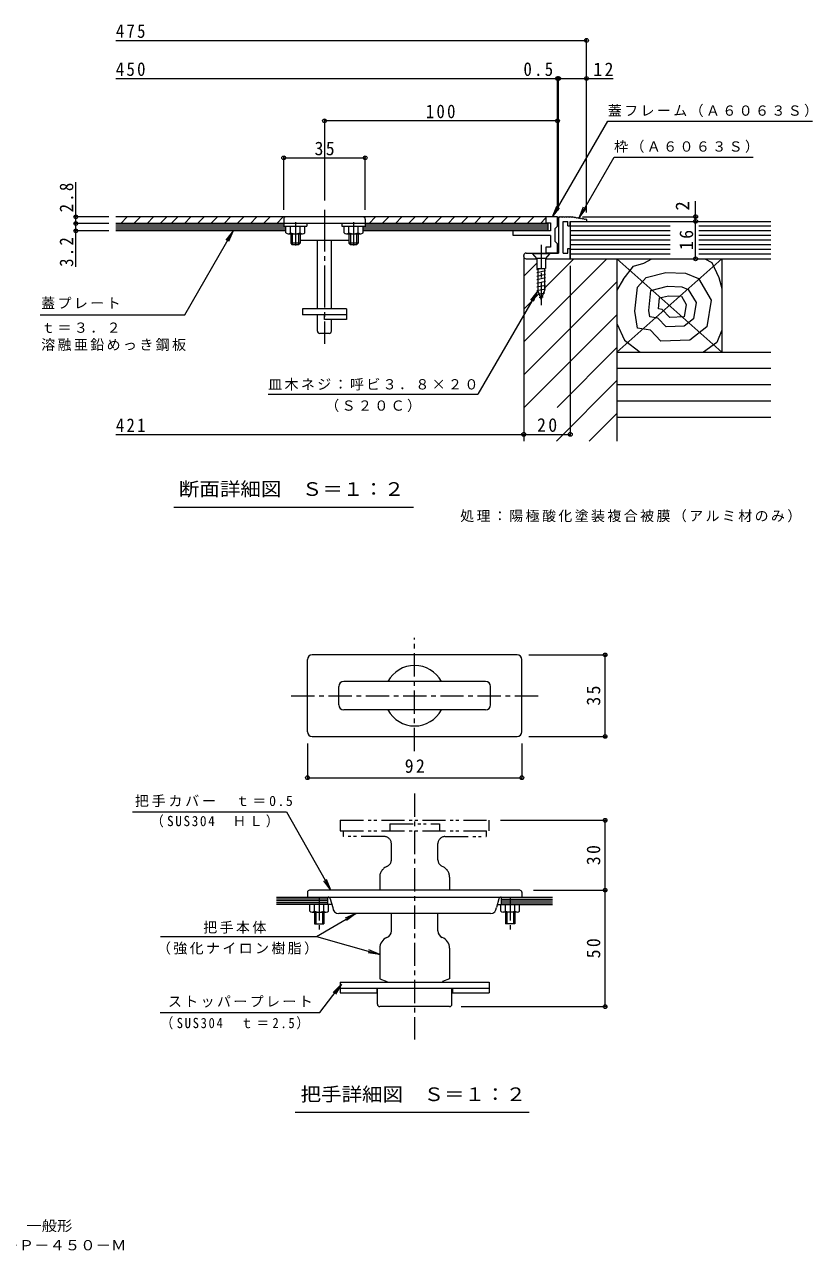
# Model space of a CAD drawing. Units: millimetres, scale not verified. Extents: x -317 to 354, y -274 to 253.
# Drawn here: x 16 to 354, y -274 to 253 of the extents above; entities that cross this region are included whole.
import ezdxf
from ezdxf.enums import TextEntityAlignment as Align

# ---------------------------------------------------------------- set-up
doc = ezdxf.new("R2010")
doc.units = ezdxf.units.MM
doc.header["$LTSCALE"] = 2
doc.header["$PDMODE"] = 32
doc.header["$PDSIZE"] = 1.6
for name, pattern in [('CHAIN1', [8, 5, -1, 1, -1]), ('CHAIN2', [12, 9, -1, 1, -1]), ('DOUBLE_CHAIN1', [8.8, 5, -1, 0.6, -0.6, 0.6, -1])]:
    doc.linetypes.add(name, pattern=pattern)
for name, color, linetype, lineweight in [('D-1', 2, 'Continuous', 9), ('D-2', 3, 'Continuous', 9), ('D-4', 7, 'Continuous', 9), ('D-6', 6, 'Continuous', 5)]:
    doc.layers.add(name, color=color, linetype=linetype, lineweight=lineweight)
doc.layers.add('D-5', color=7, linetype='Continuous')
doc.layers.add('F-5_F-5ﾚｲﾔ', color=7, linetype='Continuous')
doc.styles.add('ＭＳ ゴシック', font='')
doc.styles.get('ＭＳ ゴシック').set_extended_font_data('MS Gothic')

msp = doc.modelspace()

# ---------------------------------------------------------------- linework, layer by layer
at = {"layer": 'D-1'}
for p, q in [((245.419, 170.4), (245.169, 170.15)), ((245.169, 170.15), (245.169, 154.8)), ((245.419, 170.4), (245.669, 170.15)), ((245.919, 170.4), (245.669, 170.15)), ((245.919, 170.4), (246.169, 170.15)), ((246.419, 170.4), (246.169, 170.15)), ((246.419, 170.4), (246.669, 170.15)), ((246.919, 170.4), (246.669, 170.15)), ((246.919, 170.4), (247.169, 170.15)), ((247.419, 170.4), (247.169, 170.15)), ((247.419, 170.4), (247.669, 170.15)), ((247.919, 170.4), (247.669, 170.15)), ((247.919, 170.4), (248.169, 170.15)), ((248.419, 170.4), (248.169, 170.15)), ((248.419, 170.4), (248.669, 170.15)), ((248.919, 170.4), (248.669, 170.15)), ((248.919, 170.4), (249.169, 170.15)), ((249.419, 170.4), (249.169, 170.15)), ((249.419, 170.4), (249.669, 170.15)), ((249.919, 170.4), (249.669, 170.15)), ((249.919, 170.4), (250.169, 170.15)), ((250.419, 170.4), (250.169, 170.15)), ((250.419, 170.4), (250.669, 170.15)), ((250.919, 170.4), (250.669, 170.15)), ((251.461, 170.352), (251.666, 170.064)), ((251.666, 170.064), (251.954, 170.27)), ((257.169, 169.147), (257.169, 168.4)), ((249.169, 166.4), (249.169, 168.4)), ((230.169, 153.3), (230.169, 153.8)), ((231.169, 154.8), (245.169, 154.8)), ((233.869, 154.8), (233.869, 154.55)), ((233.869, 154.55), (235.769, 152.3)), ((233.869, 154.55), (241.469, 154.55)), ((239.569, 152.3), (241.469, 154.55)), ((241.469, 154.8), (241.469, 154.55)), ((249.169, 156.8), (250.169, 156.8)), ((250.169, 152.3), (250.169, 156.8)), ((231.169, 152.3), (235.769, 152.3)), ((235.473, 152.65), (239.864, 152.65)), ((237.669, 148.1), (235.68, 147.642)), ((236.169, 148.1), (236.169, 138.5)), ((239.169, 148.1), (239.169, 138.5)), ((239.569, 152.3), (239.569, 148.1)), ((239.569, 152.3), (250.169, 152.3)), ((235.769, 146.5), (239.569, 147.3)), ((235.769, 144.9), (239.569, 145.7)), ((239.569, 144.1), (235.769, 143.3)), ((239.569, 142.5), (235.769, 141.7)), ((239.569, 140.9), (235.769, 140.1)), ((239.569, 139.3), (235.769, 138.5)), ((239.244, 137.632), (236.312, 137.015)), ((238.524, 135.881), (236.82, 135.522))]:
    msp.add_line(p, q, dxfattribs=at)
at = {"layer": 'D-1', "linetype": 'CHAIN1'}
msp.add_line((237.669, 158.353), (237.669, 132.263), dxfattribs=at)
at = {"layer": 'D-1', "color": 7}
msp.add_line((232.452, -214.249), (132.093, -214.249), dxfattribs=at)
at = {"layer": 'D-1'}
for points in [[(250.919, 170.4), (251.173, 170.146), (251.461, 170.352)], [(251.954, 170.27), (252.159, 169.982), (252.447, 170.187)], [(252.447, 170.187), (252.653, 169.9), (252.94, 170.105), (253.146, 169.817), (253.434, 170.023), (253.639, 169.735), (253.927, 169.941), (254.132, 169.653), (254.42, 169.859), (254.625, 169.571), (254.913, 169.776), (255.119, 169.489), (255.406, 169.694), (255.612, 169.406), (255.899, 169.612), (256.105, 169.324), (256.393, 169.53), (256.598, 169.242), (256.886, 169.448)], [(256.886, 169.448), (257.091, 169.16), (257.169, 169.147)], [(247.169, 154.8), (247.169, 168.4), (249.169, 168.4)], [(249.169, 166.4), (250.169, 166.4), (250.169, 168.4), (257.169, 168.4)], [(247.169, 154.8), (249.169, 154.8), (249.169, 156.8)], [(235.769, 152.3), (235.769, 148.1), (239.569, 148.1)], [(236.169, 138.5), (237.669, 134.8), (239.169, 138.5)]]:
    msp.add_lwpolyline(points, dxfattribs=at)
for centre, start, end in [((231.169, 153.8), 90, 180), ((231.169, 153.3), 180, 270)]:
    msp.add_arc(centre, 1, start, end, dxfattribs=at)
at = {"layer": 'D-2'}
for p, q in [((244.669, 170.3), (55.135, 170.3)), ((57.213, 167.5), (60.013, 170.3)), ((62.87, 167.5), (65.67, 170.3)), ((68.527, 167.5), (71.327, 170.3)), ((74.183, 167.5), (76.984, 170.3)), ((78.929, 167.5), (81.729, 170.3)), ((84.586, 167.5), (87.386, 170.3)), ((90.242, 167.5), (93.043, 170.3)), ((95.899, 167.5), (98.699, 170.3)), ((101.556, 167.5), (104.356, 170.3)), ((107.213, 167.5), (110.013, 170.3)), ((112.87, 167.5), (115.67, 170.3)), ((118.527, 167.5), (121.327, 170.3)), ((124.184, 167.5), (126.984, 170.3)), ((127.169, 169.4), (127.169, 166.3)), ((162.169, 169.4), (162.169, 166.3)), ((163.782, 167.5), (166.582, 170.3)), ((169.438, 167.5), (172.239, 170.3)), ((175.095, 167.5), (177.895, 170.3)), ((180.752, 167.5), (183.552, 170.3)), ((186.409, 167.5), (189.209, 170.3)), ((192.066, 167.5), (194.866, 170.3)), ((197.723, 167.5), (200.523, 170.3)), ((203.38, 167.5), (206.18, 170.3)), ((209.037, 167.5), (211.837, 170.3)), ((214.693, 167.5), (217.493, 170.3)), ((220.35, 167.5), (223.15, 170.3)), ((226.007, 167.5), (228.807, 170.3)), ((231.664, 167.5), (234.464, 170.3)), ((237.321, 167.5), (239.669, 169.848)), ((239.669, 170.3), (239.669, 167.5)), ((240.669, 167.5), (55.135, 167.5)), ((127.169, 166.7), (55.135, 166.7)), ((128.119, 165.9), (55.135, 165.9)), ((128.119, 165.1), (55.135, 165.1)), ((128.119, 164.3), (55.135, 164.3)), ((127.169, 166.3), (137.169, 166.3)), ((128.119, 163.476), (128.119, 166.3)), ((130.14, 163.476), (130.14, 166.3)), ((134.198, 163.476), (134.198, 166.3)), ((136.219, 163.476), (136.219, 166.3)), ((137.169, 167.3), (137.169, 166.3)), ((153.119, 163.476), (153.119, 166.3)), ((155.14, 163.476), (155.14, 166.3)), ((159.198, 163.476), (159.198, 166.3)), ((161.219, 163.476), (161.219, 166.3)), ((240.669, 165.9), (161.219, 165.9)), ((240.669, 165.1), (161.219, 165.1)), ((241.669, 164.3), (161.219, 164.3)), ((240.669, 166.7), (162.169, 166.7)), ((225.669, 162.3), (225.669, 164.3)), ((239.669, 167.8), (241.669, 167.8)), ((240.669, 164.3), (240.669, 167.5)), ((241.669, 167.8), (241.669, 164.3)), ((129.129, 163.1), (135.209, 163.1)), ((130.169, 163.1), (130.169, 159)), ((134.169, 159), (130.169, 159)), ((130.169, 159), (130.869, 158.3)), ((130.869, 163.1), (130.869, 158.3)), ((133.469, 158.3), (130.869, 158.3)), ((133.469, 163.1), (133.469, 158.3)), ((134.169, 159), (133.469, 158.3)), ((134.169, 163.1), (134.169, 159)), ((134.169, 160.3), (155.169, 160.3)), ((141.669, 130.8), (141.669, 160.3)), ((147.669, 130.8), (147.669, 160.3)), ((154.129, 163.1), (160.209, 163.1)), ((155.169, 163.1), (155.169, 159)), ((159.169, 159), (155.169, 159)), ((155.169, 159), (155.869, 158.3)), ((155.869, 163.1), (155.869, 158.3)), ((158.469, 158.3), (155.869, 158.3)), ((158.469, 163.1), (158.469, 158.3)), ((159.169, 159), (158.469, 158.3)), ((159.169, 163.1), (159.169, 159)), ((241.669, 162.3), (225.669, 162.3)), ((241.669, 162.3), (241.669, 157.3)), ((239.669, 157.3), (239.669, 154.8)), ((241.669, 157.3), (239.669, 157.3)), ((244.669, 154.8), (239.669, 154.8)), ((154.169, 130.8), (135.169, 130.8)), ((135.169, 130.8), (135.169, 128.3)), ((154.169, 128.3), (135.169, 128.3)), ((141.669, 121.3), (141.669, 128.3)), ((144.669, 126.3), (144.669, 128.3)), ((147.669, 121.3), (147.669, 126.3)), ((146.669, 120.3), (142.669, 120.3)), ((137.372, -50.759), (137.372, -19.759)), ((227.372, -17.759), (139.372, -17.759)), ((229.372, -50.759), (229.372, -19.759)), ((150.773, -39.159), (150.773, -31.359)), ((213.772, -29.159), (152.973, -29.159)), ((215.973, -39.159), (215.973, -31.359)), ((213.772, -41.359), (152.973, -41.359)), ((139.372, -52.759), (227.372, -52.759)), ((137.373, -119.658), (137.373, -121.758)), ((228.473, -118.758), (138.273, -118.758)), ((229.372, -119.658), (229.372, -121.758)), ((124.143, -121.758), (242.602, -121.758)), ((146.136, -122.563), (124.143, -122.563)), ((146.136, -123.36), (124.143, -123.36)), ((146.136, -124.165), (124.143, -124.165)), ((147.853, -124.962), (124.143, -124.962)), ((138.323, -127.786), (138.323, -124.962)), ((140.343, -127.786), (140.343, -124.962)), ((144.402, -127.786), (144.402, -124.962)), ((146.136, -124.962), (146.136, -121.758)), ((146.423, -127.786), (146.423, -124.962)), ((147.182, -122.481), (148.273, -126.258)), ((219.563, -122.481), (218.472, -126.258)), ((218.892, -124.962), (242.602, -124.962)), ((220.322, -127.786), (220.322, -124.962)), ((220.609, -124.962), (220.609, -121.758)), ((220.609, -122.563), (242.602, -122.563)), ((220.609, -123.36), (242.602, -123.36)), ((220.609, -124.165), (242.602, -124.165)), ((222.343, -127.786), (222.343, -124.962)), ((226.402, -127.786), (226.402, -124.962)), ((228.422, -127.786), (228.422, -124.962)), ((139.333, -128.162), (145.412, -128.162)), ((140.373, -128.162), (140.373, -133.162)), ((140.973, -128.162), (140.973, -133.162)), ((143.772, -128.162), (143.772, -133.162)), ((144.373, -128.162), (144.373, -133.162)), ((215.973, -128.758), (150.773, -128.758)), ((173.372, -136.258), (173.372, -128.758)), ((193.372, -136.258), (193.372, -128.758)), ((227.412, -128.162), (221.333, -128.162)), ((222.372, -128.162), (222.372, -133.162)), ((222.973, -128.162), (222.973, -133.162)), ((225.773, -128.162), (225.773, -133.162)), ((226.372, -128.162), (226.372, -133.162)), ((140.373, -133.162), (144.373, -133.162)), ((226.372, -133.162), (222.372, -133.162)), ((168.373, -143.658), (168.373, -156.858)), ((198.373, -143.675), (198.373, -156.858)), ((168.373, -156.858), (171.373, -157.958)), ((171.373, -157.958), (171.373, -158.258)), ((198.373, -156.858), (195.373, -157.958)), ((195.373, -157.958), (195.373, -158.258)), ((151.373, -158.258), (215.372, -158.258)), ((151.373, -158.258), (151.373, -162.759)), ((151.373, -160.758), (215.372, -160.758)), ((151.373, -162.759), (167.123, -162.759)), ((167.123, -160.758), (167.123, -162.759)), ((167.373, -167.758), (167.373, -160.758)), ((199.373, -167.758), (199.373, -160.758)), ((199.622, -160.758), (199.622, -162.759)), ((199.622, -162.759), (215.372, -162.759)), ((215.372, -158.258), (215.372, -162.759)), ((198.373, -168.758), (168.373, -168.758))]:
    msp.add_line(p, q, dxfattribs=at)
at = {"layer": 'D-2', "linetype": 'CHAIN2'}
msp.add_line((144.669, 173.39), (144.669, 115.747), dxfattribs=at)
at = {"layer": 'D-2', "linetype": 'CHAIN1'}
for p, q in [((132.169, 168.063), (132.169, 156.169)), ((157.169, 168.063), (157.169, 156.169)), ((183.373, -59.059), (183.373, -10.424)), ((130.405, -35.259), (236.655, -35.259)), ((183.373, -77.289), (183.373, -182.875)), ((142.373, -121.758), (142.373, -135.585)), ((224.372, -121.758), (224.372, -135.585))]:
    msp.add_line(p, q, dxfattribs=at)
at = {"layer": 'D-2', "linetype": 'DOUBLE_CHAIN1'}
for p, q in [((151.473, -88.758), (215.273, -88.758)), ((151.473, -88.758), (151.473, -93.258)), ((215.273, -88.758), (215.273, -93.258)), ((151.473, -93.258), (215.273, -93.258)), ((152.672, -93.258), (152.672, -95.758)), ((172.773, -90.258), (193.972, -90.258)), ((172.773, -90.258), (172.773, -93.258)), ((193.972, -90.258), (193.972, -93.258)), ((214.073, -93.258), (214.073, -95.758)), ((170.373, -95.758), (152.672, -95.758)), ((173.373, -105.758), (173.373, -98.758)), ((193.373, -105.758), (193.373, -98.758)), ((196.372, -95.758), (214.073, -95.758)), ((168.373, -113.158), (168.373, -118.758)), ((198.373, -113.175), (198.373, -118.758))]:
    msp.add_line(p, q, dxfattribs=at)
at = {"layer": 'D-2'}
for points in [[(244.669, 154.8), (244.669, 158.8), (243.669, 159.8), (243.669, 165.3), (244.669, 166.3), (244.669, 170.3)], [(152.169, 167.3), (152.169, 166.3), (162.169, 166.3)], [(154.169, 130.8), (154.169, 126.3), (144.669, 126.3)]]:
    msp.add_lwpolyline(points, dxfattribs=at)
for centre, radius, start, end in [((128.069, 169.4), 0.9, 90, 180), ((161.269, 169.4), 0.9, 0, 90), ((129.129, 164.648), 1.548, 229.24547, 310.75471), ((132.169, 168.774), 5.674, 249.04448, 290.95552), ((135.209, 164.648), 1.548, 229.24486, 310.75514), ((154.129, 164.648), 1.548, 229.24547, 310.75471), ((157.169, 168.774), 5.674, 249.04448, 290.95552), ((160.209, 164.648), 1.548, 229.24486, 310.75514), ((142.669, 121.3), 1, 180, 270), ((146.669, 121.3), 1, 270, 0), ((139.372, -19.759), 2, 90, 180), ((227.372, -19.759), 2, 0, 90), ((183.373, -35.259), 13, 27.9843, 152.0157), ((152.973, -31.359), 2.2, 90, 180), ((213.772, -31.359), 2.2, 0, 90), ((152.973, -39.159), 2.2, 180, 270), ((183.373, -35.259), 13, 207.9843, 332.0157), ((213.772, -39.159), 2.2, 270, 0), ((139.372, -50.759), 2, 180, 270), ((227.372, -50.759), 2, 270, 0), ((138.273, -119.658), 0.9, 90, 180), ((228.473, -119.658), 0.9, 0, 90), ((146.221, -122.758), 1, 16.1012, 90), ((150.773, -126.258), 2.5, 180, 270), ((215.973, -126.258), 2.5, 270, 0), ((220.524, -122.758), 1, 90, 163.8988), ((139.333, -126.614), 1.548, 229.24547, 310.75471), ((142.373, -122.487), 5.674, 249.04448, 290.95552), ((145.412, -126.614), 1.548, 229.24486, 310.75514), ((221.333, -126.614), 1.548, 229.24486, 310.75514), ((224.372, -122.487), 5.674, 249.04448, 290.95552), ((227.412, -126.614), 1.548, 229.24529, 310.75453), ((170.373, -136.258), 3, 292.02405, 0), ((196.372, -136.258), 3, 180, 247.97595), ((173.373, -143.675), 5, 112.02434, 180), ((193.372, -143.675), 5, 0, 67.97566), ((168.373, -167.758), 1, 180, 270), ((198.373, -167.758), 1, 270, 0)]:
    msp.add_arc(centre, radius, start, end, dxfattribs=at)
at = {"layer": 'D-2', "linetype": 'DOUBLE_CHAIN1'}
for centre, radius, start, end in [((170.373, -98.758), 3, 0, 90), ((196.372, -98.758), 3, 90, 180), ((173.372, -113.175), 5, 112.02371, 180), ((170.373, -105.758), 3, 292.02405, 0), ((196.372, -105.758), 3, 180, 247.97595), ((193.373, -113.175), 5, 0, 67.97629)]:
    msp.add_arc(centre, radius, start, end, dxfattribs=at)
at = {"layer": 'D-4'}
for p, q in [((55.135, 246.097), (257.169, 246.097)), ((257.169, 172.147), (257.169, 246.697)), ((55.135, 229.74), (268.561, 229.74)), ((244.669, 173.3), (244.669, 230.34)), ((245.169, 173.15), (245.169, 230.34)), ((144.669, 212.195), (144.669, 177.39)), ((244.669, 211.595), (144.669, 211.595)), ((127.169, 173.301), (127.169, 196.275)), ((127.169, 195.675), (162.169, 195.675)), ((162.169, 173.301), (162.169, 196.275)), ((253.927, 169.941), (268.966, 195.99)), ((268.966, 195.99), (328.704, 195.99)), ((37.938, 148.867), (37.938, 185.262)), ((242.537, 170.3), (244.45, 174.92)), ((242.537, 170.3), (245.581, 174.267)), ((253.927, 169.941), (255.84, 174.56)), ((253.927, 169.941), (256.971, 173.907)), ((303.966, 152.3), (303.966, 177.027)), ((52.135, 170.3), (37.338, 170.3)), ((255.447, 170.4), (304.566, 170.4)), ((52.135, 167.5), (37.338, 167.5)), ((52.135, 164.3), (37.338, 164.3)), ((84.672, 128.323), (105.443, 164.3)), ((105.443, 164.3), (102.4, 160.334)), ((105.443, 164.3), (103.53, 159.681)), ((250.169, 149.3), (250.169, 76.345)), ((236.169, 138.585), (210.508, 94.139)), ((236.169, 138.585), (233.125, 134.618)), ((236.169, 138.585), (234.255, 133.965)), ((22.665, 128.323), (84.672, 128.323)), ((120.508, 94.139), (210.508, 94.139)), ((55.135, 76.945), (250.169, 76.945)), ((182.898, 45.583), (80.04, 45.583)), ((232.373, -17.759), (265.712, -17.759)), ((265.112, -52.759), (265.112, -17.759)), ((137.372, -55.759), (137.372, -71.06)), ((229.372, -55.759), (229.372, -71.06)), ((232.373, -52.759), (265.712, -52.759)), ((137.372, -70.46), (229.372, -70.46)), ((62.331, -85.048), (128.311, -85.048)), ((220.273, -88.758), (265.712, -88.758)), ((265.112, -168.758), (265.112, -88.758)), ((147.387, -118.758), (145.514, -114.123)), ((234.373, -118.758), (265.712, -118.758)), ((158.104, -128.758), (153.501, -130.712)), ((74.356, -138.7), (141.222, -138.7)), ((168.373, -146.353), (163.778, -144.38)), ((151.919, -159.081), (148.407, -162.64)), ((74.096, -171.227), (142.73, -171.227)), ((203.372, -168.758), (265.712, -168.758))]:
    msp.add_line(p, q, dxfattribs=at)
for points in [[(242.537, 170.3), (266.27, 211.408), (354.096, 211.408)], [(128.311, -85.048), (147.387, -118.758), (144.378, -114.766)], [(141.222, -138.7), (158.104, -128.758), (154.164, -131.836)], [(141.222, -138.7), (168.373, -146.353), (163.424, -145.637)], [(142.73, -171.227), (151.919, -159.081), (149.448, -163.428)]]:
    msp.add_lwpolyline(points, dxfattribs=at)
for p in [(257.169, 246.097), (244.669, 229.74), (245.169, 229.74), (257.169, 229.74), (144.669, 211.595), (244.669, 211.595), (127.169, 195.675), (162.169, 195.675), (37.938, 170.3), (303.966, 170.4), (303.966, 168.4), (37.938, 167.5), (37.938, 164.3), (303.966, 152.3), (230.169, 76.945), (250.169, 76.945), (265.112, -17.759), (265.112, -52.759), (137.372, -70.46), (229.372, -70.46), (265.112, -88.758), (265.112, -118.758), (265.112, -168.758)]:
    msp.add_point(p, dxfattribs=at)
at = {"layer": 'D-6'}
for p, q in [((250.169, 168.4), (250.169, 152.3)), ((250.169, 168.4), (336.288, 168.4)), ((250.169, 166.4), (292.972, 166.4)), ((250.169, 164.4), (292.972, 164.4)), ((305.35, 166.4), (336.288, 166.4)), ((305.35, 164.4), (336.288, 164.4)), ((250.169, 162.4), (292.972, 162.4)), ((250.169, 160.4), (292.972, 160.4)), ((250.169, 158.4), (292.972, 158.4)), ((305.35, 162.4), (336.288, 162.4)), ((305.35, 160.4), (336.288, 160.4)), ((305.35, 158.4), (336.288, 158.4)), ((230.169, 153.3), (230.169, 74.055)), ((250.169, 156.4), (292.972, 156.4)), ((250.169, 154.4), (292.972, 154.4)), ((305.35, 156.4), (336.288, 156.4)), ((305.35, 154.4), (336.288, 154.4)), ((230.169, 116.605), (265.864, 152.3)), ((230.169, 144.889), (235.769, 150.489)), ((239.169, 139.747), (251.722, 152.3)), ((250.169, 152.3), (336.288, 152.3)), ((270.169, 152.3), (315.169, 112.3)), ((315.169, 152.3), (270.169, 112.3)), ((270.169, 152.3), (270.169, 74.055)), ((281.678, 150.449), (285.194, 152.3)), ((307.929, 152.3), (310.919, 150.718)), ((310.919, 150.718), (313.869, 144.279)), ((315.169, 152.3), (315.169, 112.3)), ((230.169, 102.463), (270.169, 142.463)), ((272.825, 143.475), (270.169, 138.826)), ((313.869, 144.279), (315.169, 139.569)), ((230.169, 130.747), (236.675, 137.253)), ((283.93, 130.152), (284.785, 138.703)), ((230.169, 88.321), (270.169, 128.321)), ((284.334, 127.425), (283.93, 130.152)), ((287.667, 126.87), (284.334, 127.425)), ((291.279, 123.039), (287.667, 126.87)), ((299.015, 123.372), (291.279, 123.039)), ((315.169, 121.641), (313.065, 116.38)), ((313.065, 116.38), (307.398, 112.3)), ((244.527, 88.536), (270.169, 114.178)), ((270.169, 112.3), (336.288, 112.3)), ((270.169, 105.3), (336.288, 105.3)), ((244.188, 74.055), (270.169, 100.036)), ((270.169, 98.3), (336.288, 98.3)), ((270.169, 91.3), (336.288, 91.3)), ((258.33, 74.055), (270.169, 85.894)), ((270.169, 84.3), (336.288, 84.3))]:
    msp.add_line(p, q, dxfattribs=at)
for points in [[(272.825, 143.475), (277.251, 149.108), (281.678, 150.449)], [(284.785, 138.703), (291.84, 140.495), (297.989, 140.3), (300.798, 139.135), (304.148, 133.498), (303.005, 126.475), (299.015, 123.372)], [(270.169, 124.575), (273.362, 117.453), (280.154, 112.3)]]:
    msp.add_lwpolyline(points, dxfattribs=at)
for points in [[(282.751, 144.279), (291.201, 146.426), (299.652, 146.157), (305.151, 143.877), (310.65, 134.622), (308.772, 123.087), (301.529, 117.453), (289.055, 116.917), (284.629, 121.611), (278.995, 122.55), (277.922, 129.793), (278.96, 140.173)], [(288.486, 135.516), (292.277, 136.479), (297.828, 136.303), (299.966, 132.705), (299.099, 127.379), (292.935, 127.114), (289.654, 130.594), (288.021, 130.866)]]:
    msp.add_lwpolyline(points, close=True, dxfattribs=at)

# ---------------------------------------------------------------- texts
at = {"layer": 'D-1', "style": 'ＭＳ ゴシック', "width": 1.1}
msp.add_text('把手詳細図\u3000Ｓ＝１：２', height=5.865, dxfattribs=at).set_placement((134.384, -211.055), align=Align.BOTTOM_LEFT)
at = {"layer": 'D-4', "color": 2, "style": 'ＭＳ ゴシック'}
msp.add_text('2', height=5.865, rotation=90, dxfattribs=at).set_placement((302.966, 173.027), align=Align.BOTTOM_LEFT)
at = {"layer": 'D-4', "color": 2, "style": 'ＭＳ ゴシック', "width": 1.1}
msp.add_text('断面詳細図\u3000Ｓ＝１：２', height=5.865, dxfattribs=at).set_placement((82.167, 48.777), align=Align.BOTTOM_LEFT)
at = {"layer": 'D-4', "color": 2, "char_height": 5.865, "attachment_point": 7, "style": 'ＭＳ ゴシック'}
for s, insert in [('\\T1.27;\\W0.9;475', (55.135, 247.097)), ('\\T1.27;\\W0.9;450', (55.135, 230.74)), ('\\T1.27;\\W0.9;0.5', (230.075, 230.74)), ('\\T1.27;\\W0.95;12', (260.061, 230.74)), ('\\T1.27;\\W0.9;100', (188.169, 212.595)), ('\\T1.27;\\W0.95;35', (140.419, 196.675)), ('\\T1.27;\\W0.9;421', (55.135, 77.945)), ('\\T1.27;\\W0.95;20', (235.919, 77.945)), ('\\T1.27;\\W0.95;92', (179.123, -68.46))]:
    msp.add_mtext(s, dxfattribs=dict(at, insert=insert))
at = {"layer": 'D-4', "char_height": 4.399, "attachment_point": 7, "style": 'ＭＳ ゴシック'}
for s, insert in [('\\T1.17;蓋フレーム（Ａ６０６３Ｓ）', (266.27, 213.174)), ('\\T1.17;枠（Ａ６０６３Ｓ）', (268.966, 197.756)), ('\\T1.17;蓋プレート', (23.093, 130.829)), ('\\T1.17;溶融亜鉛めっき鋼板', (23.093, 112.767)), ('\\T1.17;皿木ネジ：呼ビ３．８×２０', (120.508, 95.75)), ('\\T1.17;（Ｓ２０Ｃ）', (145.008, 86.528)), ('\\T1.17;処理：陽極酸化塗装複合被膜（アルミ材のみ）', (202.911, 39.167)), ('\\T1.2;把手カバー\u3000ｔ＝0.5', (63.295, -83.095)), ('\\T1.24;\\W0.95;（SUS304\u3000ＨＬ）', (70.045, -91.833)), ('\\T1.17;把手本体', (92.644, -137.391)), ('\\T1.17;（強化ナイロン樹脂）', (72.765, -146.435)), ('\\T1.17;ストッパープレート', (77.471, -169.172)), ('\\T1.27;\\W0.9;（SUS304\u3000ｔ＝2.5）', (74.389, -178.549))]:
    msp.add_mtext(s, dxfattribs=dict(at, insert=insert))
at = {"layer": 'D-4', "color": 2, "char_height": 5.865, "attachment_point": 7, "rotation": 90, "style": 'ＭＳ ゴシック'}
for s, insert in [('\\T1.27;\\W0.9;2.8', (36.938, 172.262)), ('\\T1.27;\\W0.95;16', (302.966, 156.1)), ('\\T1.27;\\W0.9;3.2', (36.938, 148.867)), ('\\T1.27;\\W0.95;35', (263.112, -39.509)), ('\\T1.27;\\W0.95;30', (263.112, -108.008)), ('\\T1.27;\\W0.95;50', (263.112, -148.009))]:
    msp.add_mtext(s, dxfattribs=dict(at, insert=insert))
at = {"layer": 'D-5', "insert": (23.093, 120.471), "char_height": 4.399, "attachment_point": 7, "style": 'ＭＳ ゴシック'}
msp.add_mtext('\\T1.17;ｔ＝３．２', dxfattribs=at)
at = {"layer": 'F-5_F-5ﾚｲﾔ', "style": 'ＭＳ ゴシック', "width": 1.1}
for s, p in [('フロアーハッチ\u3000張物用（適用床材：2.8mm以下）\u3000屋内用\u3000一般形', (-164.782, -266.387)), ('アルミニウム＋スチール製\u3000アルミニウム目地\u3000ＭＯＡＭ－Ｐ－４５０－Ｍ', (-164.768, -274.687))]:
    msp.add_text(s, height=4.399, dxfattribs=at).set_placement(p, align=Align.BOTTOM_LEFT)

doc.saveas('drawing.dxf')
